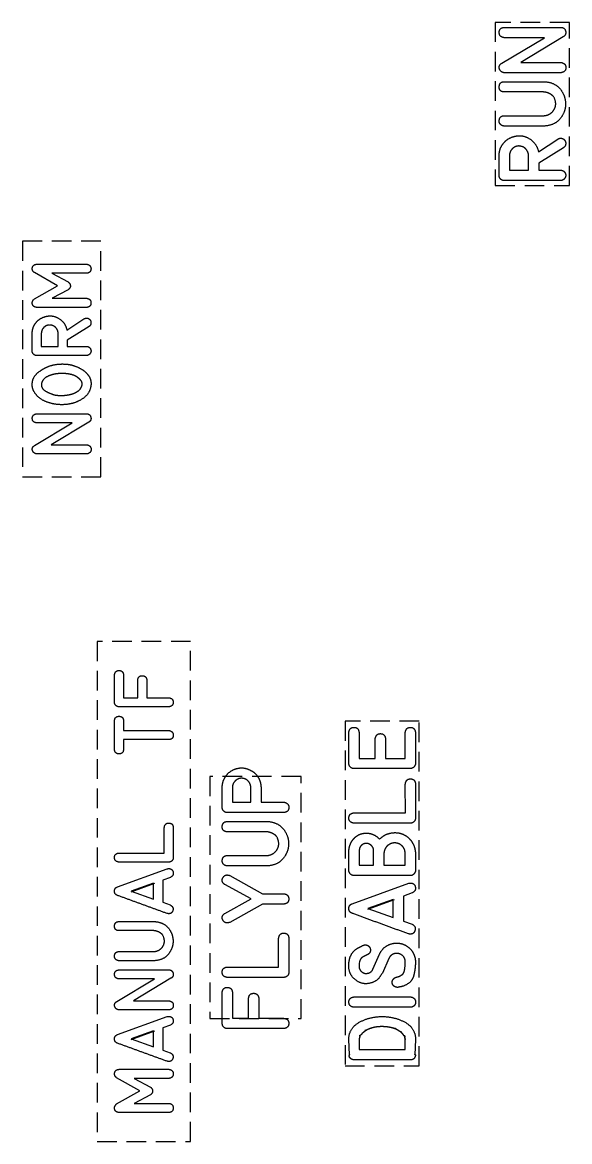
# Model space of a CAD drawing. Header units: millimetres. Extents: x -31.6 to 29, y -37.6 to 27.4.
# Drawn here: x -15.05 to -1.1, y -6.86 to 21.66 of the extents above; entities that cross this region are included whole.
import ezdxf

# ---------------------------------------------------------------- set-up
doc = ezdxf.new("R2010")
doc.units = ezdxf.units.MM
doc.linetypes.add('DASHED', pattern=[0.75, 0.5, -0.25])
doc.layers.get('0').update_dxf_attribs({"linetype": 'CONTINUOUS'})

msp = doc.modelspace()

# ---------------------------------------------------------------- linework, layer by layer
at = {"linetype": 'DASHED'}
for p, q in [((-1.105, 21.657), (-3, 21.657)), ((-3, 21.657), (-3, 17.5)), ((-1.105, 17.5), (-1.105, 21.657)), ((-3, 17.5), (-1.105, 17.5)), ((-13.052, 16.079), (-15.052, 16.079)), ((-15.052, 16.079), (-15.052, 10.079)), ((-13.052, 10.079), (-13.052, 16.079)), ((-15.052, 10.079), (-13.052, 10.079)), ((-10.764, 5.885), (-13.149, 5.885)), ((-13.149, 5.885), (-13.149, -6.859)), ((-10.764, -6.859), (-10.764, 5.885)), ((-4.937, 3.852), (-6.829, 3.852)), ((-6.829, 3.852), (-6.829, -4.931)), ((-4.937, -4.931), (-4.937, 3.852)), ((-7.949, 2.445), (-10.274, 2.445)), ((-10.274, 2.445), (-10.274, -3.726)), ((-7.949, -3.726), (-7.949, 2.445)), ((-10.274, -3.726), (-7.949, -3.726)), ((-6.829, -4.931), (-4.937, -4.931)), ((-13.149, -6.859), (-10.764, -6.859))]:
    msp.add_line(p, q, dxfattribs=at)
for p, q in [((-2.765, 21.53), (-1.331, 21.53)), ((-2.832, 20.618), (-1.748, 21.267)), ((-1.748, 21.267), (-2.77, 21.267)), ((-1.269, 21.286), (-2.35, 20.636)), ((-2.35, 20.636), (-1.33, 20.636)), ((-1.329, 20.373), (-2.77, 20.373)), ((-2.771, 20.146), (-1.768, 20.146)), ((-1.768, 20.146), (-1.755, 20.146)), ((-1.769, 19.883), (-2.771, 19.883)), ((-2.771, 19.279), (-1.765, 19.279)), ((-1.768, 19.015), (-2.771, 19.015)), ((-1.751, 19.015), (-1.768, 19.015)), ((-1.9, 18.361), (-1.407, 18.683)), ((-2.902, 17.757), (-2.902, 18.262)), ((-2.639, 18.272), (-2.639, 17.89)), ((-2.152, 17.89), (-2.152, 18.262)), ((-1.899, 18.356), (-1.9, 18.361)), ((-1.261, 18.464), (-1.89, 18.066)), ((-1.89, 18.066), (-1.89, 17.89)), ((-2.639, 17.89), (-2.152, 17.89)), ((-1.89, 17.89), (-1.334, 17.89)), ((-1.334, 17.626), (-2.771, 17.626)), ((-14.683, 15.495), (-13.417, 15.495)), ((-14.159, 14.944), (-14.746, 15.28)), ((-13.415, 15.263), (-14.299, 15.263)), ((-14.299, 15.263), (-13.885, 15.044)), ((-14.746, 14.612), (-14.159, 14.944)), ((-13.886, 14.844), (-14.297, 14.627)), ((-14.297, 14.627), (-13.418, 14.628)), ((-13.417, 14.395), (-14.686, 14.395)), ((-13.918, 13.817), (-13.483, 14.102)), ((-14.802, 13.284), (-14.802, 13.73)), ((-14.57, 13.739), (-14.57, 13.402)), ((-14.14, 13.402), (-14.14, 13.73)), ((-13.917, 13.813), (-13.918, 13.817)), ((-13.354, 13.909), (-13.909, 13.557)), ((-13.909, 13.557), (-13.909, 13.402)), ((-13.418, 13.169), (-14.687, 13.169)), ((-14.57, 13.402), (-14.14, 13.402)), ((-13.909, 13.402), (-13.418, 13.402)), ((-14.74, 10.878), (-13.784, 11.451)), ((-13.784, 11.451), (-14.686, 11.451)), ((-14.681, 11.683), (-13.416, 11.683)), ((-13.362, 11.468), (-14.315, 10.895)), ((-14.315, 10.895), (-13.415, 10.895)), ((-13.414, 10.662), (-14.686, 10.662)), ((-12.706, 4.335), (-12.706, 5.026)), ((-12.475, 5.027), (-12.475, 4.448)), ((-12.111, 4.448), (-12.111, 4.894)), ((-11.88, 4.898), (-11.88, 4.448)), ((-12.475, 4.448), (-12.111, 4.448)), ((-11.88, 4.448), (-11.325, 4.448)), ((-11.321, 4.217), (-12.591, 4.217)), ((-12.706, 3.135), (-12.706, 3.861)), ((-12.474, 3.863), (-12.474, 3.615)), ((-12.474, 3.615), (-11.32, 3.615)), ((-6.732, 2.778), (-6.732, 3.561)), ((-6.472, 3.564), (-6.472, 2.906)), ((-5.295, 2.906), (-5.295, 3.563)), ((-5.033, 3.565), (-5.033, 2.773)), ((-11.32, 3.383), (-12.474, 3.383)), ((-12.474, 3.383), (-12.474, 3.132)), ((-6.06, 2.906), (-6.06, 3.403)), ((-5.796, 3.405), (-5.796, 2.906)), ((-6.472, 2.906), (-6.06, 2.906)), ((-5.796, 2.906), (-5.295, 2.906)), ((-5.163, 2.643), (-6.604, 2.643)), ((-9.96, 2.166), (-9.96, 2.178)), ((-9.96, 1.655), (-9.96, 2.166)), ((-9.698, 2.166), (-9.698, 1.788)), ((-9.232, 1.788), (-9.232, 2.166)), ((-8.97, 2.182), (-8.969, 2.166)), ((-8.969, 2.166), (-8.969, 1.788)), ((-5.292, 1.517), (-5.293, 2.25)), ((-5.032, 2.251), (-5.032, 1.385)), ((-9.698, 1.788), (-9.232, 1.788)), ((-8.969, 1.788), (-8.392, 1.788)), ((-9.96, 1.647), (-9.96, 1.655)), ((-8.391, 1.523), (-9.832, 1.523)), ((-6.598, 1.517), (-5.292, 1.517)), ((-11.206, 1.141), (-11.206, 0.377)), ((-9.83, 1.296), (-8.827, 1.296)), ((-8.827, 1.296), (-8.814, 1.296)), ((-5.159, 1.254), (-6.602, 1.254)), ((-11.435, 0.494), (-11.436, 1.14)), ((-8.828, 1.034), (-9.83, 1.034)), ((-12.587, 0.494), (-11.435, 0.494)), ((-9.83, 0.429), (-8.824, 0.429)), ((-6.732, 0.048), (-6.732, 0.553)), ((-6.468, 0.553), (-6.468, 0.181)), ((-6.1, 0.181), (-6.1, 0.558)), ((-5.838, 0.489), (-5.838, 0.181)), ((-5.296, 0.181), (-5.296, 0.488)), ((-5.033, 0.485), (-5.033, 0.482)), ((-5.033, 0.482), (-5.033, 0.047)), ((-12.63, -0.369), (-11.36, 0.092)), ((-11.318, 0.261), (-12.591, 0.261)), ((-8.827, 0.166), (-9.83, 0.166)), ((-8.81, 0.166), (-8.827, 0.166)), ((-6.468, 0.181), (-6.1, 0.181)), ((-5.838, 0.181), (-5.296, 0.181)), ((-11.707, -0.275), (-12.281, -0.478)), ((-12.281, -0.493), (-11.678, -0.275)), ((-11.707, -0.683), (-11.707, -0.275)), ((-11.28, -0.127), (-11.476, -0.198)), ((-11.476, -0.198), (-11.476, -0.761)), ((-9.769, -0.08), (-8.935, -0.546)), ((-6.646, -0.797), (-5.207, -0.275)), ((-5.16, -0.083), (-6.602, -0.083)), ((-12.281, -0.478), (-11.707, -0.683)), ((-9.219, -0.677), (-9.894, -0.309)), ((-8.935, -0.546), (-8.398, -0.546)), ((-5.116, -0.523), (-5.339, -0.603)), ((-11.476, -0.761), (-11.285, -0.83)), ((-9.893, -1.043), (-9.219, -0.677)), ((-8.935, -0.807), (-9.768, -1.273)), ((-8.394, -0.807), (-8.935, -0.807)), ((-5.6, -0.691), (-6.251, -0.921)), ((-6.251, -0.938), (-5.567, -0.691)), ((-5.6, -1.153), (-5.6, -0.691)), ((-5.339, -0.603), (-5.339, -1.242)), ((-6.251, -0.921), (-5.6, -1.153)), ((-12.591, -1.253), (-11.705, -1.253)), ((-11.705, -1.253), (-11.694, -1.253)), ((-5.339, -1.242), (-5.122, -1.319)), ((-11.706, -1.484), (-12.591, -1.484)), ((-8.521, -2.412), (-8.521, -1.679)), ((-8.26, -1.678), (-8.26, -2.545)), ((-12.591, -2.018), (-11.703, -2.018)), ((-11.705, -2.25), (-12.591, -2.25)), ((-11.69, -2.25), (-11.705, -2.25)), ((-6.46, -2.27), (-6.469, -2.322)), ((-6.119, -2.469), (-5.951, -2.087)), ((-5.951, -2.087), (-5.944, -2.072)), ((-5.944, -2.072), (-5.938, -2.06)), ((-5.938, -2.06), (-5.928, -2.043)), ((-5.711, -2.192), (-5.878, -2.571)), ((-12.585, -2.483), (-11.32, -2.483)), ((-9.826, -2.412), (-8.521, -2.412)), ((-6.732, -2.395), (-6.729, -2.294)), ((-6.469, -2.322), (-6.471, -2.394)), ((-6.125, -2.481), (-6.121, -2.474)), ((-6.121, -2.474), (-6.119, -2.469)), ((-12.644, -3.288), (-11.688, -2.715)), ((-11.688, -2.715), (-12.589, -2.715)), ((-11.265, -2.698), (-12.219, -3.271)), ((-8.388, -2.676), (-9.831, -2.676)), ((-5.878, -2.571), (-5.901, -2.592)), ((-5.533, -2.673), (-5.526, -2.67)), ((-9.96, -3.847), (-9.96, -3.063)), ((-9.699, -3.062), (-9.699, -3.718)), ((-12.219, -3.271), (-11.319, -3.271)), ((-9.287, -3.718), (-9.287, -3.213)), ((-9.025, -3.209), (-9.025, -3.718)), ((-6.6, -3.172), (-5.161, -3.172)), ((-12.63, -4.134), (-11.36, -3.673)), ((-11.318, -3.504), (-12.59, -3.504)), ((-5.159, -3.437), (-6.602, -3.437)), ((-11.28, -3.892), (-11.476, -3.963)), ((-11.476, -3.963), (-11.476, -4.526)), ((-8.391, -3.981), (-9.83, -3.981)), ((-9.699, -3.718), (-9.287, -3.718)), ((-9.025, -3.718), (-8.396, -3.718)), ((-11.707, -4.04), (-12.281, -4.243)), ((-12.281, -4.258), (-11.678, -4.04)), ((-12.281, -4.243), (-11.707, -4.448)), ((-11.707, -4.448), (-11.707, -4.04)), ((-6.715, -4.644), (-6.732, -4.26)), ((-6.469, -4.26), (-6.469, -4.511)), ((-5.295, -4.511), (-5.295, -4.26)), ((-5.033, -4.26), (-5.049, -4.644)), ((-11.476, -4.526), (-11.285, -4.595)), ((-6.469, -4.511), (-5.295, -4.511)), ((-6.715, -4.643), (-6.715, -4.644)), ((-5.148, -4.774), (-6.598, -4.773)), ((-5.148, -4.773), (-5.148, -4.774)), ((-5.049, -4.644), (-5.049, -4.642)), ((-5.049, -4.642), (-5.033, -4.646)), ((-12.587, -5.017), (-11.321, -5.017)), ((-12.063, -5.568), (-12.65, -5.232)), ((-11.319, -5.249), (-12.203, -5.249)), ((-12.203, -5.249), (-11.789, -5.468)), ((-12.65, -5.9), (-12.063, -5.568)), ((-11.79, -5.668), (-12.201, -5.885)), ((-12.201, -5.885), (-11.322, -5.884)), ((-11.32, -6.117), (-12.59, -6.117))]:
    msp.add_line(p, q)
for points in [[(-2.899, 21.403), (-2.898, 21.521), (-2.765, 21.53)], [(-2.77, 21.267), (-2.901, 21.284), (-2.899, 21.403)], [(-1.331, 21.53), (-1.233, 21.53), (-1.208, 21.435)], [(-1.208, 21.435), (-1.183, 21.34), (-1.269, 21.286)], [(-2.894, 20.472), (-2.923, 20.558), (-2.832, 20.618)], [(-1.33, 20.636), (-1.201, 20.616), (-1.201, 20.504)], [(-2.77, 20.373), (-2.865, 20.387), (-2.894, 20.472)], [(-1.201, 20.504), (-1.201, 20.392), (-1.329, 20.373)], [(-2.799, 19.886), (-2.91, 19.907), (-2.899, 20.026)], [(-2.899, 20.026), (-2.888, 20.146), (-2.771, 20.146)], [(-1.755, 20.146), (-1.708, 20.143), (-1.699, 20.142)], [(-1.699, 20.142), (-1.445, 20.107), (-1.323, 19.932)], [(-2.771, 19.883), (-2.788, 19.883), (-2.799, 19.886)], [(-1.62, 19.843), (-1.687, 19.877), (-1.769, 19.883)], [(-1.513, 19.764), (-1.553, 19.81), (-1.62, 19.843)], [(-1.501, 19.434), (-1.412, 19.579), (-1.513, 19.764)], [(-1.323, 19.932), (-1.201, 19.756), (-1.209, 19.558)], [(-1.765, 19.279), (-1.59, 19.29), (-1.501, 19.434)], [(-1.209, 19.558), (-1.216, 19.359), (-1.353, 19.194)], [(-2.822, 19.026), (-2.917, 19.07), (-2.897, 19.174)], [(-2.897, 19.174), (-2.878, 19.279), (-2.771, 19.279)], [(-1.353, 19.194), (-1.49, 19.03), (-1.751, 19.015)], [(-2.771, 19.015), (-2.799, 19.015), (-2.822, 19.026)], [(-2.902, 18.262), (-2.902, 18.45), (-2.781, 18.589)], [(-2.781, 18.589), (-2.661, 18.728), (-2.458, 18.762)], [(-2.458, 18.762), (-2.28, 18.797), (-2.108, 18.678)], [(-2.108, 18.678), (-1.936, 18.559), (-1.899, 18.356)], [(-1.407, 18.683), (-1.299, 18.74), (-1.229, 18.653)], [(-1.206, 18.548), (-1.216, 18.49), (-1.261, 18.464)], [(-1.229, 18.653), (-1.197, 18.606), (-1.206, 18.548)], [(-2.534, 18.462), (-2.629, 18.393), (-2.639, 18.272)], [(-2.322, 18.494), (-2.439, 18.532), (-2.534, 18.462)], [(-2.199, 18.405), (-2.246, 18.471), (-2.322, 18.494)], [(-2.152, 18.262), (-2.152, 18.339), (-2.199, 18.405)], [(-2.863, 17.664), (-2.902, 17.702), (-2.902, 17.757)], [(-1.334, 17.89), (-1.253, 17.89), (-1.218, 17.816)], [(-1.227, 17.689), (-1.268, 17.626), (-1.334, 17.626)], [(-1.218, 17.816), (-1.184, 17.742), (-1.227, 17.689)], [(-2.771, 17.626), (-2.825, 17.626), (-2.863, 17.664)], [(-14.746, 15.28), (-14.815, 15.336), (-14.797, 15.412)], [(-14.797, 15.412), (-14.779, 15.488), (-14.683, 15.495)], [(-13.417, 15.495), (-13.302, 15.477), (-13.303, 15.378)], [(-13.303, 15.378), (-13.303, 15.28), (-13.415, 15.263)], [(-13.829, 14.943), (-13.826, 14.888), (-13.886, 14.844)], [(-13.885, 15.044), (-13.831, 14.999), (-13.829, 14.943)], [(-14.797, 14.478), (-14.815, 14.555), (-14.746, 14.612)], [(-13.418, 14.628), (-13.303, 14.615), (-13.304, 14.509)], [(-14.686, 14.395), (-14.779, 14.401), (-14.797, 14.478)], [(-13.304, 14.509), (-13.304, 14.403), (-13.417, 14.395)], [(-14.802, 13.73), (-14.802, 13.897), (-14.696, 14.019)], [(-14.696, 14.019), (-14.59, 14.142), (-14.411, 14.172)], [(-14.411, 14.172), (-14.254, 14.202), (-14.102, 14.097)], [(-14.102, 14.097), (-13.95, 13.993), (-13.917, 13.813)], [(-13.483, 14.102), (-13.388, 14.152), (-13.326, 14.075)], [(-13.306, 13.982), (-13.314, 13.931), (-13.354, 13.909)], [(-13.326, 14.075), (-13.297, 14.034), (-13.306, 13.982)], [(-14.478, 13.907), (-14.561, 13.846), (-14.57, 13.739)], [(-14.29, 13.935), (-14.394, 13.968), (-14.478, 13.907)], [(-14.182, 13.857), (-14.223, 13.915), (-14.29, 13.935)], [(-14.14, 13.73), (-14.14, 13.798), (-14.182, 13.857)], [(-14.768, 13.203), (-14.802, 13.236), (-14.802, 13.284)], [(-14.687, 13.169), (-14.734, 13.169), (-14.768, 13.203)], [(-13.418, 13.402), (-13.347, 13.402), (-13.316, 13.337)], [(-13.324, 13.224), (-13.36, 13.169), (-13.418, 13.169)], [(-13.316, 13.337), (-13.286, 13.271), (-13.324, 13.224)], [(-14.665, 12.725), (-14.528, 12.84), (-14.367, 12.9)], [(-14.367, 12.9), (-14.167, 12.966), (-13.95, 12.95)], [(-13.95, 12.95), (-13.733, 12.934), (-13.547, 12.822)], [(-14.802, 12.426), (-14.802, 12.61), (-14.665, 12.725)], [(-14.434, 12.622), (-14.537, 12.565), (-14.566, 12.457)], [(-14.198, 12.7), (-14.33, 12.68), (-14.434, 12.622)], [(-13.935, 12.706), (-14.066, 12.72), (-14.198, 12.7)], [(-13.722, 12.655), (-13.803, 12.693), (-13.935, 12.706)], [(-13.576, 12.551), (-13.644, 12.619), (-13.722, 12.655)], [(-13.535, 12.401), (-13.508, 12.482), (-13.576, 12.551)], [(-13.547, 12.822), (-13.441, 12.765), (-13.362, 12.651)], [(-13.362, 12.651), (-13.283, 12.536), (-13.308, 12.384)], [(-14.751, 12.242), (-14.802, 12.33), (-14.802, 12.426)], [(-14.566, 12.457), (-14.569, 12.448), (-14.569, 12.432)], [(-14.569, 12.432), (-14.569, 12.31), (-14.432, 12.245)], [(-13.642, 12.258), (-13.563, 12.309), (-13.535, 12.401)], [(-13.308, 12.384), (-13.345, 12.173), (-13.538, 12.054)], [(-14.425, 11.983), (-14.648, 12.063), (-14.751, 12.242)], [(-14.432, 12.245), (-14.295, 12.179), (-14.213, 12.162)], [(-13.966, 11.919), (-14.201, 11.902), (-14.425, 11.983)], [(-14.213, 12.162), (-14.124, 12.148), (-14.022, 12.152)], [(-14.022, 12.152), (-13.919, 12.155), (-13.819, 12.181)], [(-13.538, 12.054), (-13.731, 11.936), (-13.966, 11.919)], [(-13.819, 12.181), (-13.72, 12.207), (-13.642, 12.258)], [(-14.8, 11.571), (-14.798, 11.675), (-14.681, 11.683)], [(-14.686, 11.451), (-14.801, 11.466), (-14.8, 11.571)], [(-13.416, 11.683), (-13.33, 11.683), (-13.308, 11.6)], [(-13.308, 11.6), (-13.285, 11.516), (-13.362, 11.468)], [(-14.795, 10.75), (-14.82, 10.825), (-14.74, 10.878)], [(-13.415, 10.895), (-13.301, 10.877), (-13.301, 10.778)], [(-14.686, 10.662), (-14.769, 10.674), (-14.795, 10.75)], [(-13.301, 10.778), (-13.301, 10.679), (-13.414, 10.662)], [(-12.706, 5.026), (-12.696, 5.143), (-12.589, 5.143)], [(-12.589, 5.143), (-12.482, 5.143), (-12.475, 5.027)], [(-12.111, 4.894), (-12.103, 5.01), (-12, 5.011)], [(-12, 5.011), (-11.897, 5.013), (-11.88, 4.898)], [(-12.591, 4.217), (-12.697, 4.231), (-12.706, 4.335)], [(-11.325, 4.448), (-11.209, 4.44), (-11.208, 4.336)], [(-11.208, 4.336), (-11.206, 4.233), (-11.321, 4.217)], [(-12.706, 3.861), (-12.696, 3.977), (-12.589, 3.977)], [(-12.589, 3.977), (-12.482, 3.977), (-12.474, 3.863)], [(-11.32, 3.615), (-11.205, 3.596), (-11.206, 3.493)], [(-11.206, 3.493), (-11.208, 3.391), (-11.32, 3.383)], [(-6.732, 3.561), (-6.721, 3.695), (-6.601, 3.694)], [(-6.601, 3.694), (-6.48, 3.694), (-6.472, 3.564)], [(-6.06, 3.403), (-6.04, 3.535), (-5.927, 3.535)], [(-5.927, 3.535), (-5.814, 3.535), (-5.796, 3.405)], [(-5.295, 3.563), (-5.275, 3.695), (-5.163, 3.695)], [(-5.163, 3.695), (-5.051, 3.695), (-5.033, 3.565)], [(-12.589, 3.019), (-12.696, 3.019), (-12.706, 3.135)], [(-12.474, 3.132), (-12.483, 3.019), (-12.589, 3.019)], [(-9.913, 2.372), (-9.83, 2.555), (-9.643, 2.627)], [(-9.643, 2.627), (-9.456, 2.699), (-9.299, 2.627)], [(-9.299, 2.627), (-9.139, 2.566), (-9.059, 2.449)], [(-6.604, 2.643), (-6.724, 2.661), (-6.732, 2.778)], [(-5.033, 2.773), (-5.047, 2.659), (-5.163, 2.643)], [(-9.96, 2.178), (-9.953, 2.29), (-9.913, 2.372)], [(-9.618, 2.34), (-9.698, 2.27), (-9.698, 2.166)], [(-9.434, 2.396), (-9.539, 2.411), (-9.618, 2.34)], [(-9.29, 2.319), (-9.348, 2.385), (-9.434, 2.396)], [(-9.232, 2.166), (-9.232, 2.252), (-9.29, 2.319)], [(-9.059, 2.449), (-8.979, 2.332), (-8.97, 2.182)], [(-5.293, 2.25), (-5.278, 2.384), (-5.159, 2.382)], [(-5.159, 2.382), (-5.04, 2.381), (-5.032, 2.251)], [(-8.392, 1.788), (-8.261, 1.771), (-8.261, 1.655)], [(-9.832, 1.523), (-9.945, 1.537), (-9.96, 1.647)], [(-8.261, 1.655), (-8.261, 1.539), (-8.391, 1.523)], [(-6.731, 1.39), (-6.729, 1.507), (-6.598, 1.517)], [(-11.436, 1.14), (-11.423, 1.258), (-11.318, 1.257)], [(-11.318, 1.257), (-11.213, 1.256), (-11.206, 1.141)], [(-9.858, 1.036), (-9.969, 1.057), (-9.958, 1.177)], [(-9.958, 1.177), (-9.947, 1.296), (-9.83, 1.296)], [(-8.814, 1.296), (-8.767, 1.294), (-8.758, 1.293)], [(-8.758, 1.293), (-8.504, 1.258), (-8.382, 1.082)], [(-6.602, 1.254), (-6.734, 1.273), (-6.731, 1.39)], [(-5.032, 1.385), (-5.039, 1.271), (-5.159, 1.254)], [(-9.83, 1.034), (-9.847, 1.034), (-9.858, 1.036)], [(-8.679, 0.994), (-8.746, 1.028), (-8.828, 1.034)], [(-8.572, 0.915), (-8.612, 0.96), (-8.679, 0.994)], [(-8.56, 0.585), (-8.471, 0.729), (-8.572, 0.915)], [(-8.382, 1.082), (-8.26, 0.907), (-8.268, 0.708)], [(-6.634, 0.825), (-6.551, 0.935), (-6.433, 0.977)], [(-6.433, 0.977), (-6.315, 1.018), (-6.182, 0.988)], [(-6.182, 0.988), (-6.05, 0.958), (-5.95, 0.845)], [(-5.95, 0.845), (-5.827, 0.969), (-5.669, 1.001)], [(-5.669, 1.001), (-5.512, 1.032), (-5.374, 0.981)], [(-5.374, 0.981), (-5.237, 0.929), (-5.141, 0.802)], [(-8.824, 0.429), (-8.649, 0.441), (-8.56, 0.585)], [(-8.268, 0.708), (-8.275, 0.509), (-8.412, 0.345)], [(-6.732, 0.553), (-6.718, 0.715), (-6.634, 0.825)], [(-6.408, 0.691), (-6.462, 0.645), (-6.468, 0.553)], [(-6.289, 0.738), (-6.354, 0.737), (-6.408, 0.691)], [(-6.167, 0.694), (-6.224, 0.74), (-6.289, 0.738)], [(-6.1, 0.558), (-6.109, 0.649), (-6.167, 0.694)], [(-5.736, 0.69), (-5.82, 0.625), (-5.838, 0.489)], [(-5.555, 0.751), (-5.652, 0.754), (-5.736, 0.69)], [(-5.38, 0.68), (-5.459, 0.749), (-5.555, 0.751)], [(-5.296, 0.488), (-5.301, 0.612), (-5.38, 0.68)], [(-5.141, 0.802), (-5.045, 0.674), (-5.033, 0.485)], [(-12.705, 0.381), (-12.703, 0.484), (-12.587, 0.494)], [(-12.591, 0.261), (-12.707, 0.278), (-12.705, 0.381)], [(-11.206, 0.377), (-11.212, 0.277), (-11.318, 0.261)], [(-9.881, 0.176), (-9.976, 0.221), (-9.956, 0.325)], [(-9.956, 0.325), (-9.937, 0.429), (-9.83, 0.429)], [(-8.412, 0.345), (-8.549, 0.18), (-8.81, 0.166)], [(-11.36, 0.092), (-11.245, 0.114), (-11.213, 0.019)], [(-11.213, 0.019), (-11.181, -0.075), (-11.28, -0.127)], [(-9.83, 0.166), (-9.858, 0.166), (-9.881, 0.176)], [(-6.602, -0.083), (-6.715, -0.067), (-6.732, 0.048)], [(-5.033, 0.047), (-5.048, -0.065), (-5.16, -0.083)], [(-9.894, -0.309), (-9.996, -0.237), (-9.942, -0.136)], [(-9.942, -0.136), (-9.887, -0.035), (-9.769, -0.08)], [(-5.207, -0.275), (-5.077, -0.25), (-5.041, -0.357)], [(-12.705, -0.478), (-12.706, -0.397), (-12.63, -0.369)], [(-12.63, -0.586), (-12.705, -0.559), (-12.705, -0.478)], [(-8.398, -0.546), (-8.263, -0.555), (-8.263, -0.677)], [(-5.041, -0.357), (-5.004, -0.464), (-5.116, -0.523)], [(-11.997, -0.817), (-12.313, -0.701), (-12.63, -0.586)], [(-11.365, -1.046), (-11.681, -0.932), (-11.997, -0.817)], [(-11.285, -0.83), (-11.186, -0.882), (-11.219, -0.978)], [(-8.263, -0.677), (-8.263, -0.799), (-8.394, -0.807)], [(-6.732, -0.92), (-6.733, -0.828), (-6.646, -0.797)], [(-11.219, -0.978), (-11.253, -1.074), (-11.365, -1.046)], [(-9.941, -1.219), (-9.995, -1.122), (-9.893, -1.043)], [(-6.646, -1.043), (-6.731, -1.012), (-6.732, -0.92)], [(-5.929, -1.304), (-6.287, -1.174), (-6.646, -1.043)], [(-12.615, -1.482), (-12.713, -1.464), (-12.703, -1.358)], [(-12.703, -1.358), (-12.694, -1.253), (-12.591, -1.253)], [(-11.694, -1.253), (-11.653, -1.255), (-11.645, -1.256)], [(-11.645, -1.256), (-11.42, -1.287), (-11.313, -1.442)], [(-9.768, -1.273), (-9.887, -1.317), (-9.941, -1.219)], [(-5.213, -1.565), (-5.571, -1.435), (-5.929, -1.304)], [(-5.122, -1.319), (-5.009, -1.379), (-5.048, -1.487)], [(-12.591, -1.484), (-12.605, -1.484), (-12.615, -1.482)], [(-11.575, -1.52), (-11.634, -1.49), (-11.706, -1.484)], [(-11.48, -1.589), (-11.516, -1.549), (-11.575, -1.52)], [(-11.47, -1.88), (-11.391, -1.753), (-11.48, -1.589)], [(-11.313, -1.442), (-11.205, -1.596), (-11.212, -1.772)], [(-8.521, -1.679), (-8.506, -1.546), (-8.388, -1.547)], [(-8.388, -1.547), (-8.269, -1.549), (-8.26, -1.678)], [(-5.048, -1.487), (-5.086, -1.596), (-5.213, -1.565)], [(-11.703, -2.018), (-11.549, -2.008), (-11.47, -1.88)], [(-11.212, -1.772), (-11.219, -1.947), (-11.339, -2.092)], [(-6.687, -2.13), (-6.635, -2.015), (-6.548, -1.958)], [(-6.548, -1.958), (-6.462, -1.902), (-6.364, -1.858)], [(-6.364, -1.858), (-6.355, -1.854), (-6.337, -1.849)], [(-6.337, -1.849), (-6.294, -1.84), (-6.257, -1.859)], [(-6.257, -1.859), (-6.234, -1.87), (-6.221, -1.883)], [(-6.221, -1.883), (-6.21, -1.894), (-6.206, -1.9)], [(-6.206, -1.9), (-6.172, -1.951), (-6.185, -2.013)], [(-5.912, -2.016), (-5.804, -1.851), (-5.61, -1.811)], [(-5.61, -1.811), (-5.535, -1.796), (-5.453, -1.805)], [(-5.453, -1.805), (-5.34, -1.818), (-5.243, -1.885)], [(-5.243, -1.885), (-5.146, -1.952), (-5.092, -2.054)], [(-12.635, -2.241), (-12.719, -2.202), (-12.702, -2.11)], [(-12.702, -2.11), (-12.685, -2.018), (-12.591, -2.018)], [(-12.591, -2.25), (-12.615, -2.25), (-12.635, -2.241)], [(-11.339, -2.092), (-11.46, -2.238), (-11.69, -2.25)], [(-6.729, -2.294), (-6.721, -2.249), (-6.713, -2.207)], [(-6.713, -2.207), (-6.705, -2.165), (-6.687, -2.13)], [(-6.447, -2.236), (-6.453, -2.251), (-6.46, -2.27)], [(-6.435, -2.211), (-6.442, -2.22), (-6.447, -2.236)], [(-6.353, -2.142), (-6.4, -2.164), (-6.435, -2.211)], [(-6.258, -2.097), (-6.306, -2.119), (-6.353, -2.142)], [(-6.185, -2.013), (-6.197, -2.067), (-6.258, -2.097)], [(-5.928, -2.043), (-5.925, -2.037), (-5.921, -2.031)], [(-5.921, -2.031), (-5.918, -2.024), (-5.912, -2.016)], [(-5.68, -2.14), (-5.695, -2.157), (-5.711, -2.192)], [(-5.565, -2.069), (-5.632, -2.087), (-5.68, -2.14)], [(-5.436, -2.077), (-5.498, -2.052), (-5.565, -2.069)], [(-5.297, -2.267), (-5.297, -2.132), (-5.436, -2.077)], [(-5.326, -2.542), (-5.294, -2.45), (-5.297, -2.267)], [(-5.092, -2.054), (-5.035, -2.162), (-5.035, -2.279)], [(-5.035, -2.279), (-5.035, -2.47), (-5.085, -2.647)], [(-12.704, -2.595), (-12.702, -2.491), (-12.585, -2.483)], [(-11.32, -2.483), (-11.234, -2.483), (-11.211, -2.566)], [(-11.211, -2.566), (-11.189, -2.65), (-11.265, -2.698)], [(-9.96, -2.539), (-9.957, -2.422), (-9.826, -2.412)], [(-9.831, -2.676), (-9.962, -2.656), (-9.96, -2.539)], [(-8.26, -2.545), (-8.268, -2.658), (-8.388, -2.676)], [(-6.56, -2.741), (-6.732, -2.606), (-6.732, -2.395)], [(-6.471, -2.394), (-6.469, -2.493), (-6.382, -2.547)], [(-6.382, -2.547), (-6.33, -2.582), (-6.263, -2.572)], [(-6.263, -2.572), (-6.179, -2.562), (-6.131, -2.491)], [(-6.131, -2.491), (-6.13, -2.489), (-6.128, -2.487)], [(-6.128, -2.487), (-6.127, -2.485), (-6.125, -2.481)], [(-5.526, -2.67), (-5.358, -2.633), (-5.326, -2.542)], [(-12.589, -2.715), (-12.705, -2.7), (-12.704, -2.595)], [(-6.187, -2.821), (-6.388, -2.875), (-6.56, -2.741)], [(-5.901, -2.592), (-5.985, -2.774), (-6.187, -2.821)], [(-5.586, -2.893), (-5.636, -2.846), (-5.626, -2.782)], [(-5.626, -2.782), (-5.61, -2.702), (-5.533, -2.673)], [(-5.085, -2.647), (-5.135, -2.824), (-5.354, -2.9)], [(-9.96, -3.063), (-9.95, -2.931), (-9.829, -2.931)], [(-9.829, -2.931), (-9.707, -2.931), (-9.699, -3.062)], [(-9.287, -3.213), (-9.277, -3.082), (-9.161, -3.08)], [(-9.161, -3.08), (-9.044, -3.078), (-9.025, -3.209)], [(-5.465, -2.926), (-5.535, -2.939), (-5.586, -2.893)], [(-5.411, -2.915), (-5.441, -2.92), (-5.465, -2.926)], [(-5.354, -2.9), (-5.382, -2.91), (-5.411, -2.915)], [(-12.699, -3.416), (-12.724, -3.341), (-12.644, -3.288)], [(-12.59, -3.504), (-12.673, -3.492), (-12.699, -3.416)], [(-11.319, -3.271), (-11.205, -3.289), (-11.205, -3.388)], [(-11.205, -3.388), (-11.205, -3.487), (-11.318, -3.504)], [(-6.731, -3.305), (-6.732, -3.193), (-6.6, -3.172)], [(-6.602, -3.437), (-6.731, -3.418), (-6.731, -3.305)], [(-5.161, -3.172), (-5.03, -3.193), (-5.031, -3.305)], [(-5.031, -3.305), (-5.031, -3.418), (-5.159, -3.437)], [(-11.36, -3.673), (-11.245, -3.651), (-11.213, -3.746)], [(-6.465, -3.819), (-6.199, -3.673), (-5.882, -3.673)], [(-5.882, -3.673), (-5.566, -3.673), (-5.299, -3.819)], [(-11.213, -3.746), (-11.181, -3.84), (-11.28, -3.892)], [(-9.83, -3.981), (-9.951, -3.964), (-9.96, -3.847)], [(-8.396, -3.718), (-8.265, -3.728), (-8.263, -3.845)], [(-8.263, -3.845), (-8.261, -3.963), (-8.391, -3.981)], [(-6.732, -4.26), (-6.732, -3.965), (-6.465, -3.819)], [(-6.216, -3.99), (-6.216, -3.99), (-6.221, -3.993)], [(-6.21, -3.988), (-6.216, -3.99), (-6.216, -3.99)], [(-6.202, -3.984), (-6.204, -3.986), (-6.21, -3.988)], [(-6.192, -3.981), (-6.198, -3.983), (-6.202, -3.984)], [(-6.178, -3.976), (-6.175, -3.975), (-6.192, -3.981)], [(-6.17, -3.973), (-6.176, -3.975), (-6.178, -3.976)], [(-6.139, -3.963), (-6.18, -3.97), (-6.172, -3.967)], [(-6.172, -3.967), (-6.157, -3.968), (-6.162, -3.97)], [(-6.162, -3.97), (-6.164, -3.971), (-6.17, -3.973)], [(-6.13, -3.961), (-6.134, -3.963), (-6.139, -3.963)], [(-6.123, -3.959), (-6.126, -3.959), (-6.13, -3.961)], [(-6.115, -3.957), (-6.12, -3.958), (-6.123, -3.959)], [(-6.107, -3.954), (-6.11, -3.956), (-6.115, -3.957)], [(-6.096, -3.952), (-6.105, -3.954), (-6.107, -3.954)], [(-6.081, -3.948), (-6.09, -3.952), (-6.096, -3.952)], [(-6.066, -3.946), (-6.07, -3.947), (-6.081, -3.948)], [(-6.051, -3.944), (-6.054, -3.944), (-6.066, -3.946)], [(-6.04, -3.942), (-6.047, -3.944), (-6.051, -3.944)], [(-6.034, -3.941), (-6.034, -3.941), (-6.04, -3.942)], [(-6.02, -3.938), (-6.03, -3.939), (-6.034, -3.941)], [(-6.012, -3.937), (-6.017, -3.938), (-6.02, -3.938)], [(-6.004, -3.936), (-6.007, -3.937), (-6.012, -3.937)], [(-5.989, -3.935), (-5.995, -3.935), (-6.004, -3.936)], [(-5.975, -3.934), (-5.984, -3.934), (-5.989, -3.935)], [(-5.958, -3.932), (-5.964, -3.932), (-5.975, -3.934)], [(-5.943, -3.931), (-5.953, -3.931), (-5.958, -3.932)], [(-5.93, -3.93), (-5.932, -3.93), (-5.943, -3.931)], [(-5.921, -3.93), (-5.925, -3.93), (-5.93, -3.93)], [(-5.914, -3.93), (-5.917, -3.93), (-5.921, -3.93)], [(-5.904, -3.929), (-5.907, -3.93), (-5.914, -3.93)], [(-5.898, -3.929), (-5.9, -3.929), (-5.904, -3.929)], [(-5.89, -3.929), (-5.894, -3.929), (-5.898, -3.929)], [(-5.882, -3.929), (-5.886, -3.929), (-5.89, -3.929)], [(-5.874, -3.929), (-5.878, -3.929), (-5.882, -3.929)], [(-5.867, -3.929), (-5.87, -3.929), (-5.874, -3.929)], [(-5.86, -3.929), (-5.864, -3.929), (-5.867, -3.929)], [(-5.854, -3.93), (-5.856, -3.93), (-5.86, -3.929)], [(-5.846, -3.931), (-5.851, -3.93), (-5.854, -3.93)], [(-5.835, -3.931), (-5.841, -3.931), (-5.846, -3.931)], [(-5.822, -3.932), (-5.828, -3.931), (-5.835, -3.931)], [(-5.805, -3.933), (-5.811, -3.932), (-5.822, -3.932)], [(-5.79, -3.934), (-5.796, -3.933), (-5.805, -3.933)], [(-5.775, -3.935), (-5.785, -3.934), (-5.79, -3.934)], [(-5.767, -3.936), (-5.772, -3.936), (-5.775, -3.935)], [(-5.76, -3.937), (-5.762, -3.937), (-5.767, -3.936)], [(-5.743, -3.939), (-5.75, -3.939), (-5.76, -3.937)], [(-5.738, -3.94), (-5.743, -3.939), (-5.743, -3.939)], [(-5.729, -3.942), (-5.732, -3.942), (-5.738, -3.94)], [(-5.711, -3.944), (-5.721, -3.943), (-5.729, -3.942)], [(-5.706, -3.946), (-5.71, -3.945), (-5.711, -3.944)], [(-5.698, -3.947), (-5.702, -3.947), (-5.706, -3.946)], [(-5.692, -3.949), (-5.696, -3.947), (-5.698, -3.947)], [(-5.684, -3.95), (-5.688, -3.95), (-5.692, -3.949)], [(-5.667, -3.952), (-5.677, -3.951), (-5.684, -3.95)], [(-5.662, -3.954), (-5.666, -3.953), (-5.667, -3.952)], [(-5.656, -3.956), (-5.657, -3.956), (-5.662, -3.954)], [(-5.651, -3.957), (-5.653, -3.957), (-5.656, -3.956)], [(-5.641, -3.96), (-5.648, -3.958), (-5.651, -3.957)], [(-5.633, -3.962), (-5.638, -3.96), (-5.641, -3.96)], [(-5.626, -3.963), (-5.629, -3.963), (-5.633, -3.962)], [(-5.615, -3.967), (-5.619, -3.965), (-5.626, -3.963)], [(-5.595, -3.955), (-5.57, -3.975), (-5.615, -3.967)], [(-5.592, -3.974), (-5.597, -3.973), (-5.595, -3.955)], [(-5.586, -3.976), (-5.588, -3.976), (-5.592, -3.974)], [(-5.574, -3.98), (-5.58, -3.978), (-5.586, -3.976)], [(-5.565, -3.983), (-5.57, -3.982), (-5.574, -3.98)], [(-5.56, -3.985), (-5.561, -3.985), (-5.565, -3.983)], [(-5.554, -3.988), (-5.558, -3.986), (-5.56, -3.985)], [(-5.541, -3.974), (-5.549, -3.989), (-5.554, -3.988)], [(-5.534, -3.995), (-5.565, -3.954), (-5.541, -3.974)], [(-5.299, -3.819), (-5.033, -3.965), (-5.033, -4.26)], [(-12.705, -4.243), (-12.706, -4.162), (-12.63, -4.134)], [(-12.63, -4.351), (-12.705, -4.324), (-12.705, -4.243)], [(-6.466, -4.229), (-6.469, -4.241), (-6.469, -4.241)], [(-6.469, -4.241), (-6.469, -4.246), (-6.469, -4.253)], [(-6.469, -4.253), (-6.469, -4.256), (-6.469, -4.257)], [(-6.469, -4.257), (-6.469, -4.259), (-6.469, -4.26)], [(-6.427, -4.145), (-6.468, -4.17), (-6.467, -4.166)], [(-6.467, -4.166), (-6.46, -4.167), (-6.459, -4.164)], [(-6.464, -4.224), (-6.466, -4.229), (-6.466, -4.229)], [(-6.462, -4.215), (-6.462, -4.219), (-6.464, -4.224)], [(-6.456, -4.199), (-6.46, -4.209), (-6.462, -4.215)], [(-6.459, -4.164), (-6.459, -4.164), (-6.451, -4.187)], [(-6.451, -4.187), (-6.453, -4.189), (-6.456, -4.199)], [(-6.419, -4.136), (-6.421, -4.137), (-6.427, -4.145)], [(-6.401, -4.112), (-6.405, -4.118), (-6.419, -4.136)], [(-6.388, -4.1), (-6.397, -4.108), (-6.401, -4.112)], [(-6.373, -4.086), (-6.379, -4.091), (-6.388, -4.1)], [(-6.36, -4.074), (-6.368, -4.081), (-6.373, -4.086)], [(-6.339, -4.058), (-6.342, -4.061), (-6.36, -4.074)], [(-6.326, -4.049), (-6.331, -4.051), (-6.339, -4.058)], [(-6.319, -4.046), (-6.323, -4.048), (-6.326, -4.049)], [(-6.314, -4.042), (-6.316, -4.043), (-6.319, -4.046)], [(-6.305, -4.036), (-6.308, -4.037), (-6.314, -4.042)], [(-6.285, -4.023), (-6.32, -4.032), (-6.303, -4.015)], [(-6.299, -4.033), (-6.302, -4.034), (-6.305, -4.036)], [(-6.303, -4.015), (-6.295, -4.031), (-6.299, -4.033)], [(-6.274, -4.017), (-6.283, -4.022), (-6.285, -4.023)], [(-6.267, -4.014), (-6.272, -4.016), (-6.274, -4.017)], [(-6.261, -4.01), (-6.263, -4.011), (-6.267, -4.014)], [(-6.251, -4.005), (-6.26, -4.009), (-6.261, -4.01)], [(-6.24, -4.001), (-6.247, -4.004), (-6.251, -4.005)], [(-6.23, -3.996), (-6.236, -3.998), (-6.24, -4.001)], [(-6.221, -3.993), (-6.226, -3.995), (-6.23, -3.996)], [(-5.522, -4.001), (-5.527, -3.998), (-5.534, -3.995)], [(-5.515, -4.004), (-5.521, -4.002), (-5.522, -4.001)], [(-5.512, -4.005), (-5.51, -4.006), (-5.515, -4.004)], [(-5.506, -4.008), (-5.509, -4.007), (-5.512, -4.005)], [(-5.502, -4.011), (-5.503, -4.01), (-5.506, -4.008)], [(-5.494, -4.015), (-5.498, -4.014), (-5.502, -4.011)], [(-5.489, -4.018), (-5.491, -4.016), (-5.494, -4.015)], [(-5.479, -4.022), (-5.481, -4.022), (-5.489, -4.018)], [(-5.474, -4.026), (-5.477, -4.025), (-5.479, -4.022)], [(-5.47, -4.028), (-5.47, -4.028), (-5.474, -4.026)], [(-5.463, -4.033), (-5.467, -4.031), (-5.47, -4.028)], [(-5.457, -4.036), (-5.459, -4.034), (-5.463, -4.033)], [(-5.449, -4.041), (-5.454, -4.037), (-5.457, -4.036)], [(-5.442, -4.046), (-5.446, -4.043), (-5.449, -4.041)], [(-5.437, -4.049), (-5.439, -4.048), (-5.442, -4.046)], [(-5.433, -4.052), (-5.436, -4.05), (-5.437, -4.049)], [(-5.429, -4.054), (-5.429, -4.054), (-5.433, -4.052)], [(-5.425, -4.058), (-5.428, -4.055), (-5.429, -4.054)], [(-5.393, -4.065), (-5.421, -4.06), (-5.425, -4.058)], [(-5.408, -4.045), (-5.407, -4.07), (-5.41, -4.069)], [(-5.41, -4.069), (-5.409, -4.048), (-5.393, -4.065)], [(-5.395, -4.081), (-5.413, -4.041), (-5.408, -4.045)], [(-5.392, -4.083), (-5.394, -4.082), (-5.395, -4.081)], [(-5.387, -4.088), (-5.39, -4.085), (-5.392, -4.083)], [(-5.383, -4.092), (-5.385, -4.09), (-5.387, -4.088)], [(-5.38, -4.095), (-5.382, -4.093), (-5.383, -4.092)], [(-5.374, -4.101), (-5.376, -4.099), (-5.38, -4.095)], [(-5.369, -4.106), (-5.371, -4.105), (-5.374, -4.101)], [(-5.366, -4.11), (-5.368, -4.108), (-5.369, -4.106)], [(-5.362, -4.114), (-5.364, -4.112), (-5.366, -4.11)], [(-5.359, -4.117), (-5.36, -4.115), (-5.362, -4.114)], [(-5.353, -4.123), (-5.359, -4.117), (-5.359, -4.117)], [(-5.347, -4.131), (-5.348, -4.129), (-5.353, -4.123)], [(-5.345, -4.133), (-5.346, -4.132), (-5.347, -4.131)], [(-5.343, -4.136), (-5.344, -4.134), (-5.345, -4.133)], [(-5.339, -4.142), (-5.34, -4.14), (-5.343, -4.136)], [(-5.338, -4.143), (-5.338, -4.143), (-5.339, -4.142)], [(-5.335, -4.146), (-5.336, -4.146), (-5.338, -4.143)], [(-5.333, -4.151), (-5.335, -4.147), (-5.335, -4.146)], [(-5.327, -4.159), (-5.333, -4.151), (-5.333, -4.151)], [(-5.325, -4.163), (-5.326, -4.162), (-5.327, -4.159)], [(-5.324, -4.165), (-5.324, -4.165), (-5.325, -4.163)], [(-5.321, -4.148), (-5.324, -4.165), (-5.324, -4.165)], [(-5.315, -4.18), (-5.322, -4.147), (-5.321, -4.148)], [(-5.314, -4.183), (-5.315, -4.182), (-5.315, -4.18)], [(-5.309, -4.195), (-5.282, -4.189), (-5.314, -4.162)], [(-5.314, -4.162), (-5.314, -4.183), (-5.314, -4.183)], [(-5.307, -4.2), (-5.307, -4.197), (-5.309, -4.195)], [(-5.305, -4.204), (-5.305, -4.204), (-5.307, -4.2)], [(-5.303, -4.209), (-5.304, -4.209), (-5.305, -4.204)], [(-5.305, -4.204), (-5.305, -4.204), (-5.305, -4.204)], [(-5.303, -4.212), (-5.303, -4.209), (-5.303, -4.209)], [(-5.3, -4.221), (-5.301, -4.221), (-5.303, -4.212)], [(-5.299, -4.228), (-5.3, -4.224), (-5.3, -4.217)], [(-5.3, -4.217), (-5.3, -4.221), (-5.3, -4.221)], [(-5.298, -4.23), (-5.299, -4.228), (-5.299, -4.228)], [(-5.298, -4.231), (-5.298, -4.232), (-5.298, -4.23)], [(-5.297, -4.237), (-5.298, -4.236), (-5.298, -4.231)], [(-5.297, -4.238), (-5.297, -4.239), (-5.297, -4.237)], [(-5.297, -4.244), (-5.297, -4.242), (-5.297, -4.238)], [(-5.296, -4.247), (-5.296, -4.246), (-5.297, -4.244)], [(-5.296, -4.253), (-5.296, -4.251), (-5.296, -4.247)], [(-5.295, -4.253), (-5.295, -4.254), (-5.296, -4.253)], [(-5.295, -4.257), (-5.295, -4.256), (-5.295, -4.253)], [(-5.295, -4.26), (-5.295, -4.259), (-5.295, -4.257)], [(-11.997, -4.582), (-12.313, -4.466), (-12.63, -4.351)], [(-11.365, -4.811), (-11.681, -4.697), (-11.997, -4.582)], [(-11.219, -4.743), (-11.253, -4.839), (-11.365, -4.811)], [(-11.285, -4.595), (-11.186, -4.647), (-11.219, -4.743)], [(-6.696, -4.734), (-6.732, -4.696), (-6.715, -4.643)], [(-6.609, -4.774), (-6.66, -4.771), (-6.696, -4.734)], [(-6.598, -4.773), (-6.601, -4.774), (-6.609, -4.774)], [(-5.038, -4.677), (-5.061, -4.774), (-5.148, -4.773)], [(-5.033, -4.646), (-5.037, -4.674), (-5.038, -4.677)], [(-12.65, -5.232), (-12.719, -5.176), (-12.7, -5.1)], [(-12.7, -5.1), (-12.682, -5.024), (-12.587, -5.017)], [(-11.321, -5.017), (-11.206, -5.035), (-11.207, -5.134)], [(-11.207, -5.134), (-11.207, -5.232), (-11.319, -5.249)], [(-11.733, -5.569), (-11.73, -5.624), (-11.79, -5.668)], [(-11.789, -5.468), (-11.735, -5.513), (-11.733, -5.569)], [(-12.701, -6.034), (-12.719, -5.957), (-12.65, -5.9)], [(-11.322, -5.884), (-11.207, -5.897), (-11.207, -6.003)], [(-12.59, -6.117), (-12.683, -6.111), (-12.701, -6.034)], [(-11.207, -6.003), (-11.208, -6.109), (-11.32, -6.117)]]:
    msp.add_open_spline(points, degree=2)

doc.saveas('drawing.dxf')
